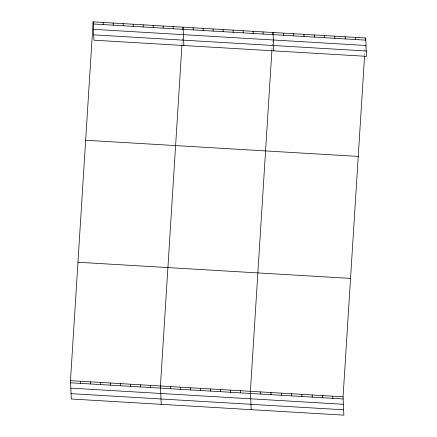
<?xml version="1.0" encoding="UTF-8"?>
<svg xmlns="http://www.w3.org/2000/svg" width="437" height="437" viewBox="0 0 437 437"><rect width="100%" height="100%" fill="white"/><g stroke="black" fill="none" stroke-linecap="round" stroke-linejoin="round"><path stroke-width="0.33" stroke-dasharray="2.19 1.64" d="M181.978 44.672L182.404 37.943M271.934 49.998L272.147 46.639M272.185 45.961L272.486 41.253M364.611 55.494L364.824 52.129M364.868 51.457L365.163 46.748"/><path stroke-width="0.66" d="M364.567 56.165L343.067 396.807L343.87 415.15L71.286 399.003L70.483 380.654L93.13 21.85L365.714 37.997L366.517 56.346L93.933 40.193L93.13 21.85M181.934 45.344L160.439 385.986L161.237 404.329M182.956 29.197L183.081 27.181L183.884 45.524M271.89 50.676L250.39 391.317L251.193 409.66M272.906 34.528L273.038 32.507L273.835 50.85M365.545 40.69L365.714 37.997M93.223 23.991L365.807 40.138M93.458 29.339L366.042 45.486M93.698 34.845L366.282 50.998M85.657 140.255L358.242 156.408M77.955 262.249L350.545 278.402M70.483 380.654L343.067 396.807M70.575 382.796L343.165 398.948M70.81 388.143L343.395 404.296M71.051 393.655L343.635 409.802M355.418 37.391L355.51 39.532M345.121 36.779L345.214 38.92M334.824 36.167L334.917 38.309M324.527 35.561L324.62 37.697M332.77 396.195L332.863 398.336M314.225 34.949L314.323 37.09M322.473 395.589L322.566 397.725M303.928 34.337L304.021 36.479M312.176 394.977L312.269 397.118M293.631 33.731L293.724 35.867M301.88 394.365L301.972 396.506M283.334 33.119L283.427 35.26M291.583 393.753L291.676 395.895M281.286 393.147L281.379 395.288M263.041 31.917L263.134 34.059M270.984 392.535L271.077 394.677M253.045 31.322L253.138 33.463M260.687 391.923L260.78 394.065M243.054 30.732L243.147 32.873M233.058 30.142L233.15 32.278M240.394 390.722L240.487 392.863M223.061 29.547L223.154 31.688M230.403 390.132L230.496 392.273M213.065 28.957L213.163 31.098M220.406 389.542L220.499 391.678M203.074 28.361L203.167 30.503M210.41 388.946L210.503 391.088M193.078 27.771L193.17 29.913M200.414 388.356L200.512 390.498M190.423 387.761L190.516 389.902M173.09 26.586L173.183 28.727M180.426 387.171L180.519 389.312M163.094 25.996L163.187 28.137M170.43 386.581L170.523 388.717M153.097 25.401L153.19 27.542M143.101 24.811L143.199 26.952M150.443 385.396L150.536 387.537M133.11 24.221L133.203 26.357M140.446 384.8L140.539 386.942M123.114 23.625L123.207 25.767M130.45 384.21L130.548 386.352M113.117 23.035L113.21 25.177M120.459 383.62L120.552 385.756M103.127 22.44L103.219 24.581M110.463 383.025L110.556 385.166M100.466 382.435L100.559 384.576M90.475 381.84L90.568 383.981M80.479 381.25L80.572 383.391"/></g></svg>
